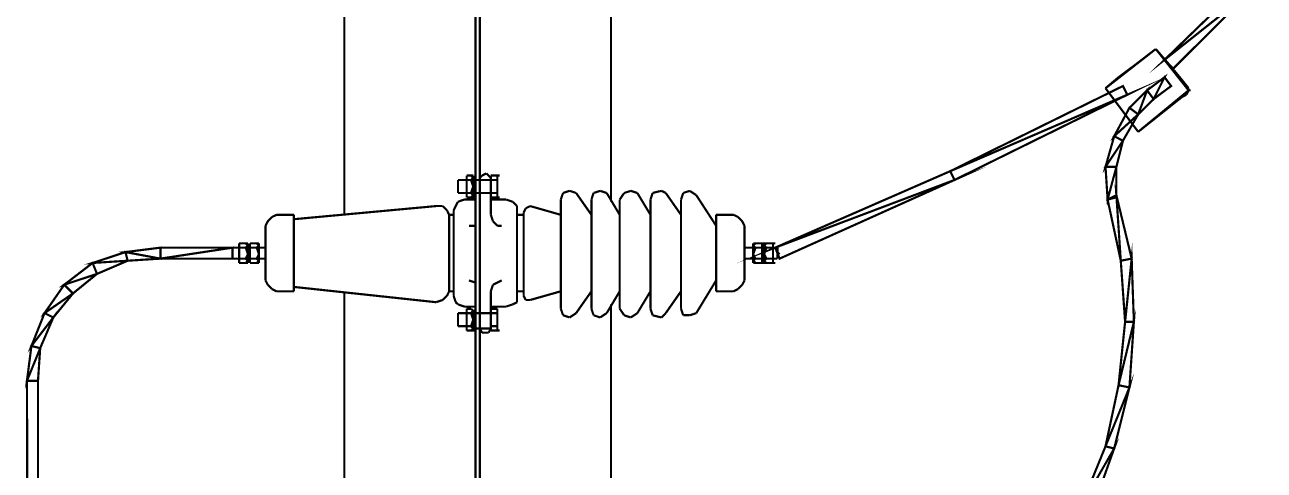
# Model space of a CAD drawing. Extents: x 0 to 210, y 0 to 297.
# Drawn here: x 143.14 to 167.17, y 259.08 to 267.72 of the extents above; entities that cross this region are included whole.
import ezdxf

# ---------------------------------------------------------------- set-up
doc = ezdxf.new("R2010")
doc.units = 0
doc.header["$MEASUREMENT"] = 0
for name, color, linetype in [('C00-00-00-BLACK', 7, 'Continuous'), ('C00-FF-FF', 4, 'Continuous'), ('CFF-00-00', 1, 'Continuous')]:
    doc.layers.add(name, color=color, linetype=linetype)

msp = doc.modelspace()

# ---------------------------------------------------------------- linework, layer by layer
at = {"layer": 'C00-00-00-BLACK', "const_width": 0.0423}
for points in [[(149.331, 264.033), (149.331, 273.783)], [(154.503, 264.287), (154.503, 273.783)], [(151.874, 256.021), (151.874, 270.56)], [(151.96, 270.56), (151.96, 256.021)], [(165.065, 267.252), (164.09, 266.49)], [(165.065, 267.252), (164.682, 266.956)], [(165.701, 266.449), (165.065, 267.252)], [(165.319, 266.956), (165.065, 267.252)], [(164.682, 266.956), (164.343, 266.703)], [(165.531, 266.703), (165.319, 266.956)], [(164.343, 266.703), (164.09, 266.49)], [(164.09, 266.49), (164.724, 265.644)], [(165.531, 266.703), (165.701, 266.49)], [(165.701, 266.49), (165.701, 266.449)], [(164.724, 265.644), (164.217, 266.321)], [(164.724, 265.644), (165.701, 266.449)], [(165.574, 266.321), (164.724, 265.644)], [(165.658, 266.364), (165.574, 266.321)], [(165.701, 266.449), (165.658, 266.364)], [(165.701, 266.449), (165.743, 266.449)], [(151.704, 264.796), (151.747, 264.796)], [(151.704, 264.796), (151.788, 264.796)], [(151.704, 264.796), (151.704, 264.753)], [(151.704, 264.371), (151.704, 264.796)], [(151.788, 264.796), (151.831, 264.796)], [(151.831, 264.753), (151.788, 264.796)], [(151.831, 264.371), (151.831, 264.796)], [(152.003, 264.796), (151.96, 264.753)], [(152.087, 264.837), (152.003, 264.796)], [(152.13, 264.796), (152.087, 264.837)], [(152.172, 264.753), (152.13, 264.796)], [(152.172, 264.796), (152.172, 264.033)], [(152.299, 264.796), (152.172, 264.796)], [(152.299, 264.796), (152.342, 264.796)], [(152.299, 264.753), (152.299, 264.796)], [(152.299, 264.796), (152.299, 264.371)], [(151.535, 264.71), (151.535, 264.457)], [(151.704, 264.71), (151.535, 264.71)], [(151.704, 264.753), (151.704, 264.71)], [(151.704, 264.71), (151.704, 264.583)], [(151.788, 264.71), (151.704, 264.71)], [(151.704, 264.583), (151.704, 264.457)], [(151.788, 264.71), (151.831, 264.753)], [(151.831, 264.583), (151.788, 264.71)], [(151.788, 264.457), (151.831, 264.583)], [(151.874, 264.753), (151.831, 264.753)], [(152.172, 264.71), (152.299, 264.71)], [(152.299, 264.71), (152.299, 264.753)], [(152.299, 264.583), (152.299, 264.71)], [(152.299, 264.457), (152.299, 264.583)], [(151.704, 264.457), (151.535, 264.457)], [(151.661, 264.33), (151.535, 264.287)], [(151.874, 264.33), (151.661, 264.33)], [(151.704, 264.457), (151.704, 264.414)], [(151.788, 264.457), (151.704, 264.457)], [(151.704, 264.414), (151.704, 264.371)], [(151.704, 264.371), (151.747, 264.371)], [(151.704, 264.371), (151.788, 264.371)], [(151.831, 264.414), (151.788, 264.457)], [(151.788, 264.371), (151.831, 264.414)], [(151.788, 264.371), (151.831, 264.371)], [(151.874, 264.371), (151.831, 264.371)], [(152.299, 264.457), (152.172, 264.457)], [(152.299, 264.371), (152.172, 264.371)], [(152.469, 264.33), (152.172, 264.33)], [(152.299, 264.414), (152.299, 264.457)], [(152.299, 264.371), (152.299, 264.414)], [(152.299, 264.371), (152.342, 264.371)], [(152.596, 264.287), (152.469, 264.33)], [(153.573, 264.457), (153.53, 264.33)], [(153.53, 264.33), (153.53, 262.21)], [(153.7, 264.499), (153.573, 264.457)], [(153.826, 264.457), (153.7, 264.499)], [(153.826, 264.457), (154.123, 264.033)], [(154.165, 264.457), (154.123, 264.33)], [(154.123, 264.33), (154.123, 262.21)], [(154.292, 264.499), (154.165, 264.457)], [(154.419, 264.457), (154.292, 264.499)], [(154.419, 264.457), (154.672, 264.033)], [(154.758, 264.457), (154.672, 264.33)], [(154.672, 264.33), (154.672, 262.21)], [(154.887, 264.499), (154.758, 264.457)], [(155.014, 264.457), (154.887, 264.499)], [(155.268, 264.033), (155.014, 264.457)], [(155.31, 264.457), (155.268, 264.33)], [(155.268, 264.33), (155.268, 262.21)], [(155.48, 264.499), (155.31, 264.457)], [(155.564, 264.457), (155.48, 264.499)], [(155.564, 264.457), (155.86, 264.033)], [(155.903, 264.457), (155.86, 264.33)], [(155.86, 264.33), (155.86, 262.21)], [(156.03, 264.499), (155.903, 264.457)], [(156.156, 264.414), (156.03, 264.499)], [(156.156, 264.414), (156.541, 263.821)], [(148.354, 263.948), (151.112, 264.203)], [(151.238, 264.203), (151.112, 264.203)], [(151.324, 264.118), (151.238, 264.203)], [(151.365, 264.033), (151.324, 264.118)], [(151.492, 264.203), (151.451, 264.118)], [(151.451, 264.118), (151.451, 262.464)], [(151.535, 264.287), (151.492, 264.203)], [(152.681, 264.203), (152.596, 264.287)], [(152.681, 264.118), (152.681, 264.203)], [(152.681, 264.118), (152.681, 262.464)], [(152.849, 264.16), (152.808, 264.075)], [(152.808, 264.075), (152.808, 262.464)], [(152.935, 264.203), (152.849, 264.16)], [(153.53, 264.033), (152.935, 264.203)], [(147.847, 263.905), (147.804, 263.821)], [(147.931, 263.991), (147.847, 263.905)], [(148.016, 264.033), (147.931, 263.991)], [(148.354, 264.033), (148.016, 264.033)], [(148.354, 264.033), (148.354, 262.549)], [(151.365, 264.033), (151.451, 264.033)], [(151.365, 264.033), (151.365, 262.549)], [(152.172, 264.033), (152.215, 263.905)], [(152.215, 263.905), (152.299, 263.821)], [(152.681, 264.033), (152.808, 264.033)], [(156.541, 264.033), (156.541, 262.549)], [(156.541, 264.033), (156.88, 264.033)], [(156.964, 263.991), (156.88, 264.033)], [(157.048, 263.905), (156.964, 263.991)], [(157.091, 263.821), (157.048, 263.905)], [(147.804, 263.821), (147.804, 262.76)], [(151.747, 263.821), (151.874, 263.821)], [(152.299, 263.821), (152.383, 263.821)], [(157.091, 263.821), (157.091, 262.76)], [(147.166, 263.396), (147.166, 263.183)], [(147.166, 263.396), (147.293, 263.396)], [(147.166, 263.396), (147.166, 263.183)], [(147.421, 263.479), (147.293, 263.479)], [(147.293, 263.479), (147.336, 263.479)], [(147.293, 263.479), (147.293, 263.438)], [(147.293, 263.099), (147.293, 263.479)], [(147.293, 263.438), (147.293, 263.396)], [(147.293, 263.396), (147.421, 263.396)], [(147.293, 263.396), (147.421, 263.396)], [(147.293, 263.396), (147.293, 263.269)], [(147.421, 263.479), (147.463, 263.479)], [(147.463, 263.438), (147.421, 263.479)], [(147.421, 263.396), (147.463, 263.438)], [(147.463, 263.269), (147.421, 263.396)], [(147.463, 263.099), (147.463, 263.479)], [(147.463, 263.396), (147.505, 263.396)], [(147.463, 263.396), (147.505, 263.396)], [(147.505, 263.479), (147.548, 263.479)], [(147.505, 263.479), (147.505, 263.438)], [(147.635, 263.479), (147.505, 263.479)], [(147.505, 263.099), (147.505, 263.479)], [(147.505, 263.438), (147.505, 263.396)], [(147.505, 263.396), (147.635, 263.396)], [(147.505, 263.396), (147.635, 263.396)], [(147.505, 263.396), (147.505, 263.269)], [(147.635, 263.479), (147.677, 263.479)], [(147.677, 263.438), (147.635, 263.479)], [(147.635, 263.396), (147.677, 263.438)], [(147.677, 263.269), (147.635, 263.396)], [(147.677, 263.099), (147.677, 263.479)], [(147.677, 263.396), (147.804, 263.396)], [(157.091, 263.396), (157.26, 263.396)], [(157.303, 263.479), (157.26, 263.479)], [(157.303, 263.479), (157.26, 263.438)], [(157.26, 263.099), (157.26, 263.479)], [(157.26, 263.438), (157.303, 263.396)], [(157.303, 263.396), (157.26, 263.269)], [(157.43, 263.479), (157.303, 263.479)], [(157.303, 263.396), (157.43, 263.396)], [(157.43, 263.479), (157.473, 263.479)], [(157.43, 263.438), (157.43, 263.479)], [(157.43, 263.099), (157.43, 263.479)], [(157.43, 263.396), (157.43, 263.438)], [(157.43, 263.396), (157.473, 263.396)], [(157.43, 263.269), (157.43, 263.396)], [(157.473, 263.479), (157.514, 263.479)], [(157.514, 263.479), (157.473, 263.438)], [(157.473, 263.099), (157.473, 263.479)], [(157.473, 263.438), (157.514, 263.396)], [(157.514, 263.396), (157.473, 263.269)], [(157.642, 263.479), (157.514, 263.479)], [(157.514, 263.396), (157.642, 263.396)], [(157.642, 263.479), (157.686, 263.479)], [(157.642, 263.438), (157.642, 263.479)], [(157.642, 263.099), (157.642, 263.479)], [(157.642, 263.396), (157.642, 263.438)], [(157.642, 263.269), (157.642, 263.396)], [(157.642, 263.396), (157.729, 263.396)], [(157.729, 263.396), (157.729, 263.183)], [(147.166, 263.183), (147.293, 263.183)], [(147.293, 263.269), (147.293, 263.183)], [(147.293, 263.183), (147.421, 263.183)], [(147.293, 263.183), (147.421, 263.183)], [(147.293, 263.183), (147.293, 263.142)], [(147.293, 263.142), (147.293, 263.099)], [(147.421, 263.183), (147.463, 263.269)], [(147.463, 263.142), (147.421, 263.183)], [(147.421, 263.099), (147.463, 263.142)], [(147.463, 263.183), (147.505, 263.183)], [(147.505, 263.183), (147.463, 263.183)], [(147.505, 263.269), (147.505, 263.183)], [(147.505, 263.183), (147.635, 263.183)], [(147.505, 263.183), (147.635, 263.183)], [(147.505, 263.183), (147.505, 263.142)], [(147.505, 263.142), (147.505, 263.099)], [(147.635, 263.183), (147.677, 263.269)], [(147.677, 263.142), (147.635, 263.183)], [(147.635, 263.099), (147.677, 263.142)], [(147.677, 263.183), (147.804, 263.183)], [(157.091, 263.183), (157.26, 263.183)], [(157.26, 263.269), (157.303, 263.183)], [(157.303, 263.183), (157.26, 263.142)], [(157.26, 263.142), (157.303, 263.099)], [(157.303, 263.183), (157.43, 263.183)], [(157.43, 263.183), (157.43, 263.269)], [(157.43, 263.183), (157.473, 263.183)], [(157.43, 263.142), (157.43, 263.183)], [(157.43, 263.099), (157.43, 263.142)], [(157.473, 263.269), (157.514, 263.183)], [(157.514, 263.183), (157.473, 263.142)], [(157.473, 263.142), (157.514, 263.099)], [(157.514, 263.183), (157.642, 263.183)], [(157.642, 263.183), (157.642, 263.269)], [(157.642, 263.142), (157.642, 263.183)], [(157.642, 263.183), (157.729, 263.183)], [(157.642, 263.099), (157.642, 263.142)], [(157.729, 263.31), (157.772, 263.269)], [(147.421, 263.099), (147.293, 263.099)], [(147.293, 263.099), (147.336, 263.099)], [(147.421, 263.099), (147.463, 263.099)], [(147.505, 263.099), (147.548, 263.099)], [(147.505, 263.099), (147.635, 263.099)], [(147.635, 263.099), (147.677, 263.099)], [(157.303, 263.099), (157.26, 263.099)], [(157.43, 263.099), (157.303, 263.099)], [(157.43, 263.099), (157.473, 263.099)], [(157.514, 263.099), (157.473, 263.099)], [(157.642, 263.099), (157.514, 263.099)], [(157.642, 263.099), (157.686, 263.099)], [(147.804, 262.76), (147.847, 262.676)], [(147.847, 262.676), (147.931, 262.591)], [(148.354, 262.634), (151.112, 262.337)], [(151.874, 262.717), (151.747, 262.76)], [(152.215, 262.676), (152.172, 262.549)], [(152.299, 262.717), (152.215, 262.676)], [(152.383, 262.76), (152.299, 262.717)], [(156.156, 262.125), (156.541, 262.76)], [(156.964, 262.591), (157.048, 262.676)], [(157.048, 262.676), (157.091, 262.76)], [(147.931, 262.591), (148.016, 262.549)], [(148.354, 262.549), (148.016, 262.549)], [(149.331, 262.549), (149.331, 160.605)], [(151.238, 262.38), (151.324, 262.464)], [(151.324, 262.464), (151.365, 262.549)], [(151.365, 262.549), (151.451, 262.549)], [(151.451, 262.464), (151.492, 262.337)], [(152.172, 262.549), (152.172, 261.787)], [(152.681, 262.549), (152.808, 262.549)], [(152.681, 262.337), (152.681, 262.464)], [(152.808, 262.464), (152.849, 262.38)], [(153.53, 262.549), (152.935, 262.38)], [(153.826, 262.125), (154.123, 262.549)], [(154.419, 262.125), (154.672, 262.549)], [(155.014, 262.125), (155.268, 262.549)], [(155.564, 262.125), (155.86, 262.549)], [(156.541, 262.549), (156.88, 262.549)], [(156.88, 262.549), (156.964, 262.591)], [(151.112, 262.337), (151.238, 262.38)], [(151.492, 262.337), (151.535, 262.295)], [(151.535, 262.295), (151.661, 262.252)], [(151.874, 262.252), (151.661, 262.252)], [(151.704, 262.168), (151.704, 262.21)], [(151.704, 262.21), (151.704, 262.168)], [(151.788, 262.21), (151.704, 262.21)], [(151.704, 261.787), (151.704, 262.168)], [(151.704, 262.168), (151.704, 262.125)], [(151.831, 262.168), (151.788, 262.21)], [(151.788, 262.21), (151.831, 262.168)], [(151.788, 262.125), (151.831, 262.168)], [(151.831, 261.787), (151.831, 262.168)], [(151.874, 262.168), (151.831, 262.168)], [(152.469, 262.252), (152.172, 262.252)], [(152.299, 262.21), (152.172, 262.21)], [(152.299, 262.21), (152.299, 262.168)], [(152.299, 262.168), (152.299, 262.21)], [(152.299, 262.168), (152.299, 261.787)], [(152.299, 262.125), (152.299, 262.168)], [(152.469, 262.252), (152.596, 262.295)], [(152.596, 262.295), (152.681, 262.337)], [(152.849, 262.38), (152.935, 262.38)], [(153.53, 262.21), (153.573, 262.084)], [(154.123, 262.21), (154.165, 262.084)], [(154.503, 262.295), (154.503, 159.586)], [(154.672, 262.21), (154.758, 262.084)], [(155.268, 262.21), (155.31, 262.084)], [(155.86, 262.21), (155.903, 262.084)], [(151.535, 261.872), (151.535, 262.125)], [(151.535, 262.125), (151.704, 262.125)], [(151.704, 262.125), (151.704, 261.998)], [(151.788, 262.125), (151.704, 262.125)], [(151.704, 261.998), (151.704, 261.872)], [(151.831, 261.998), (151.788, 262.125)], [(151.788, 261.872), (151.831, 261.998)], [(152.299, 262.125), (152.172, 262.125)], [(152.299, 261.998), (152.299, 262.125)], [(152.299, 261.872), (152.299, 261.998)], [(153.573, 262.084), (153.7, 262.041)], [(153.7, 262.041), (153.826, 262.125)], [(154.165, 262.084), (154.292, 262.041)], [(154.292, 262.041), (154.419, 262.125)], [(154.758, 262.084), (154.887, 262.041)], [(154.887, 262.041), (155.014, 262.125)], [(155.31, 262.084), (155.48, 262.041)], [(155.48, 262.041), (155.564, 262.125)], [(155.903, 262.084), (156.03, 262.084)], [(156.03, 262.084), (156.156, 262.125)], [(151.704, 261.872), (151.535, 261.872)], [(151.704, 261.872), (151.704, 261.828)], [(151.788, 261.872), (151.704, 261.872)], [(151.704, 261.828), (151.704, 261.787)], [(151.704, 261.787), (151.747, 261.787)], [(151.788, 261.787), (151.704, 261.787)], [(151.831, 261.828), (151.788, 261.872)], [(151.788, 261.787), (151.831, 261.828)], [(151.831, 261.787), (151.788, 261.787)], [(151.874, 261.787), (151.831, 261.787)], [(151.96, 261.828), (152.003, 261.745)], [(152.003, 261.745), (152.087, 261.745)], [(152.087, 261.745), (152.13, 261.745)], [(152.13, 261.745), (152.172, 261.828)], [(152.299, 261.872), (152.172, 261.872)], [(152.299, 261.787), (152.172, 261.787)], [(152.299, 261.828), (152.299, 261.872)], [(152.299, 261.787), (152.299, 261.828)], [(152.299, 261.787), (152.342, 261.787)]]:
    msp.add_lwpolyline(points, dxfattribs=at)
at = {"layer": 'C00-FF-FF', "const_width": 0.0423}
for points in [[(152.172, 264.71), (151.874, 264.71)], [(152.172, 264.457), (151.874, 264.457)], [(152.172, 262.125), (151.874, 262.125)], [(152.172, 261.828), (151.874, 261.828)]]:
    msp.add_lwpolyline(points, dxfattribs=at)
at = {"layer": 'CFF-00-00', "const_width": 0.0423}
for points in [[(165.235, 267.042), (166.889, 268.356), (166.719, 268.483), (165.235, 267.042)], [(165.404, 266.872), (165.235, 267.042), (166.889, 268.356), (165.404, 266.872)], [(164.896, 266.449), (165.023, 266.28), (165.235, 266.703), (164.896, 266.449)], [(165.023, 266.28), (165.235, 266.703), (165.362, 266.533), (165.023, 266.28)], [(161.079, 264.88), (164.513, 266.364), (164.428, 266.533), (161.079, 264.88)], [(161.163, 264.71), (161.079, 264.88), (164.513, 266.364), (161.163, 264.71)], [(164.554, 266.11), (164.724, 265.984), (164.896, 266.449), (164.554, 266.11)], [(164.724, 265.984), (164.896, 266.449), (165.023, 266.28), (164.724, 265.984)], [(164.554, 266.11), (164.724, 265.984), (164.258, 265.558), (164.554, 266.11)], [(164.724, 265.984), (164.258, 265.558), (164.428, 265.472), (164.724, 265.984)], [(164.258, 265.558), (164.428, 265.472), (164.09, 264.964), (164.258, 265.558)], [(164.428, 265.472), (164.09, 264.964), (164.301, 264.964), (164.428, 265.472)], [(164.301, 264.964), (164.131, 264.33), (164.301, 264.371), (164.301, 264.964)], [(157.686, 263.396), (161.163, 264.71), (161.079, 264.88), (157.686, 263.396)], [(157.772, 263.183), (157.686, 263.396), (161.163, 264.71), (157.772, 263.183)], [(164.09, 264.964), (164.301, 264.964), (164.131, 264.33), (164.09, 264.964)], [(164.597, 263.183), (164.386, 263.142), (164.301, 264.414), (164.597, 263.183)], [(164.386, 263.142), (164.301, 264.414), (164.131, 264.33), (164.386, 263.142)], [(145.767, 263.396), (145.767, 263.183), (145.089, 263.31), (145.767, 263.396)], [(145.767, 263.183), (147.166, 263.396), (147.166, 263.183), (145.767, 263.183)], [(145.767, 263.396), (145.767, 263.183), (147.166, 263.396), (145.767, 263.396)], [(164.64, 261.956), (164.47, 261.956), (164.597, 263.183), (164.64, 261.956)], [(144.452, 263.099), (144.537, 262.887), (143.902, 262.676), (144.452, 263.099)], [(145.089, 263.31), (145.132, 263.142), (144.452, 263.099), (145.089, 263.31)], [(145.132, 263.142), (144.452, 263.099), (144.537, 262.887), (145.132, 263.142)], [(145.767, 263.183), (145.089, 263.31), (145.132, 263.142), (145.767, 263.183)], [(164.47, 261.956), (164.597, 263.183), (164.386, 263.142), (164.47, 261.956)], [(144.537, 262.887), (143.902, 262.676), (144.071, 262.507), (144.537, 262.887)], [(143.902, 262.676), (144.071, 262.507), (143.52, 262.125), (143.902, 262.676)], [(144.071, 262.507), (143.52, 262.125), (143.69, 262.041), (144.071, 262.507)], [(143.69, 262.041), (143.266, 261.488), (143.436, 261.445), (143.69, 262.041)], [(164.554, 260.683), (164.343, 260.726), (164.64, 261.956), (164.554, 260.683)], [(143.52, 262.125), (143.69, 262.041), (143.266, 261.488), (143.52, 262.125)], [(164.343, 260.726), (164.64, 261.956), (164.47, 261.956), (164.343, 260.726)], [(143.266, 261.488), (143.436, 261.445), (143.179, 260.81), (143.266, 261.488)], [(143.436, 261.445), (143.179, 260.81), (143.393, 260.81), (143.436, 261.445)], [(164.258, 259.498), (164.09, 259.54), (164.554, 260.683), (164.258, 259.498)], [(143.179, 197.948), (143.393, 197.948), (143.179, 260.81), (143.179, 197.948)], [(143.393, 197.948), (143.179, 260.81), (143.393, 260.81), (143.393, 197.948)], [(164.09, 259.54), (164.554, 260.683), (164.343, 260.726), (164.09, 259.54)], [(163.624, 258.395), (164.258, 259.498), (164.09, 259.54), (163.624, 258.395)], [(163.835, 258.311), (163.624, 258.395), (164.258, 259.498), (163.835, 258.311)]]:
    msp.add_lwpolyline(points, close=True, dxfattribs=at)
at = {"layer": 'CFF-00-00'}
for points in [[(165.235, 267.042), (166.889, 268.356), (166.719, 268.483), (165.235, 267.042)], [(165.404, 266.872), (165.235, 267.042), (166.889, 268.356), (165.404, 266.872)], [(161.079, 264.88), (164.513, 266.364), (164.428, 266.533), (161.079, 264.88)], [(164.896, 266.449), (165.023, 266.28), (165.235, 266.703), (164.896, 266.449)], [(165.023, 266.28), (165.235, 266.703), (165.362, 266.533), (165.023, 266.28)], [(161.163, 264.71), (161.079, 264.88), (164.513, 266.364), (161.163, 264.71)], [(164.554, 266.11), (164.724, 265.984), (164.896, 266.449), (164.554, 266.11)], [(164.724, 265.984), (164.896, 266.449), (165.023, 266.28), (164.724, 265.984)], [(164.554, 266.11), (164.724, 265.984), (164.258, 265.558), (164.554, 266.11)], [(164.724, 265.984), (164.258, 265.558), (164.428, 265.472), (164.724, 265.984)], [(164.258, 265.558), (164.428, 265.472), (164.09, 264.964), (164.258, 265.558)], [(164.428, 265.472), (164.09, 264.964), (164.301, 264.964), (164.428, 265.472)], [(157.686, 263.396), (161.163, 264.71), (161.079, 264.88), (157.686, 263.396)], [(164.09, 264.964), (164.301, 264.964), (164.131, 264.33), (164.09, 264.964)], [(164.301, 264.964), (164.131, 264.33), (164.301, 264.371), (164.301, 264.964)], [(157.772, 263.183), (157.686, 263.396), (161.163, 264.71), (157.772, 263.183)], [(164.386, 263.142), (164.301, 264.414), (164.131, 264.33), (164.386, 263.142)], [(164.597, 263.183), (164.386, 263.142), (164.301, 264.414), (164.597, 263.183)], [(145.767, 263.396), (145.767, 263.183), (145.089, 263.31), (145.767, 263.396)], [(145.767, 263.396), (145.767, 263.183), (147.166, 263.396), (145.767, 263.396)], [(145.767, 263.183), (147.166, 263.396), (147.166, 263.183), (145.767, 263.183)], [(145.089, 263.31), (145.132, 263.142), (144.452, 263.099), (145.089, 263.31)], [(145.132, 263.142), (144.452, 263.099), (144.537, 262.887), (145.132, 263.142)], [(145.767, 263.183), (145.089, 263.31), (145.132, 263.142), (145.767, 263.183)], [(164.47, 261.956), (164.597, 263.183), (164.386, 263.142), (164.47, 261.956)], [(164.64, 261.956), (164.47, 261.956), (164.597, 263.183), (164.64, 261.956)], [(144.452, 263.099), (144.537, 262.887), (143.902, 262.676), (144.452, 263.099)], [(144.537, 262.887), (143.902, 262.676), (144.071, 262.507), (144.537, 262.887)], [(143.902, 262.676), (144.071, 262.507), (143.52, 262.125), (143.902, 262.676)], [(144.071, 262.507), (143.52, 262.125), (143.69, 262.041), (144.071, 262.507)], [(143.52, 262.125), (143.69, 262.041), (143.266, 261.488), (143.52, 262.125)], [(143.69, 262.041), (143.266, 261.488), (143.436, 261.445), (143.69, 262.041)], [(164.554, 260.683), (164.343, 260.726), (164.64, 261.956), (164.554, 260.683)], [(164.343, 260.726), (164.64, 261.956), (164.47, 261.956), (164.343, 260.726)], [(143.266, 261.488), (143.436, 261.445), (143.179, 260.81), (143.266, 261.488)], [(143.436, 261.445), (143.179, 260.81), (143.393, 260.81), (143.436, 261.445)], [(143.179, 197.948), (143.393, 197.948), (143.179, 260.81), (143.179, 197.948)], [(143.393, 197.948), (143.179, 260.81), (143.393, 260.81), (143.393, 197.948)], [(164.09, 259.54), (164.554, 260.683), (164.343, 260.726), (164.09, 259.54)], [(164.258, 259.498), (164.09, 259.54), (164.554, 260.683), (164.258, 259.498)], [(163.624, 258.395), (164.258, 259.498), (164.09, 259.54), (163.624, 258.395)], [(163.835, 258.311), (163.624, 258.395), (164.258, 259.498), (163.835, 258.311)]]:
    msp.add_lwpolyline(points, close=True, dxfattribs=at)

doc.saveas('drawing.dxf')
